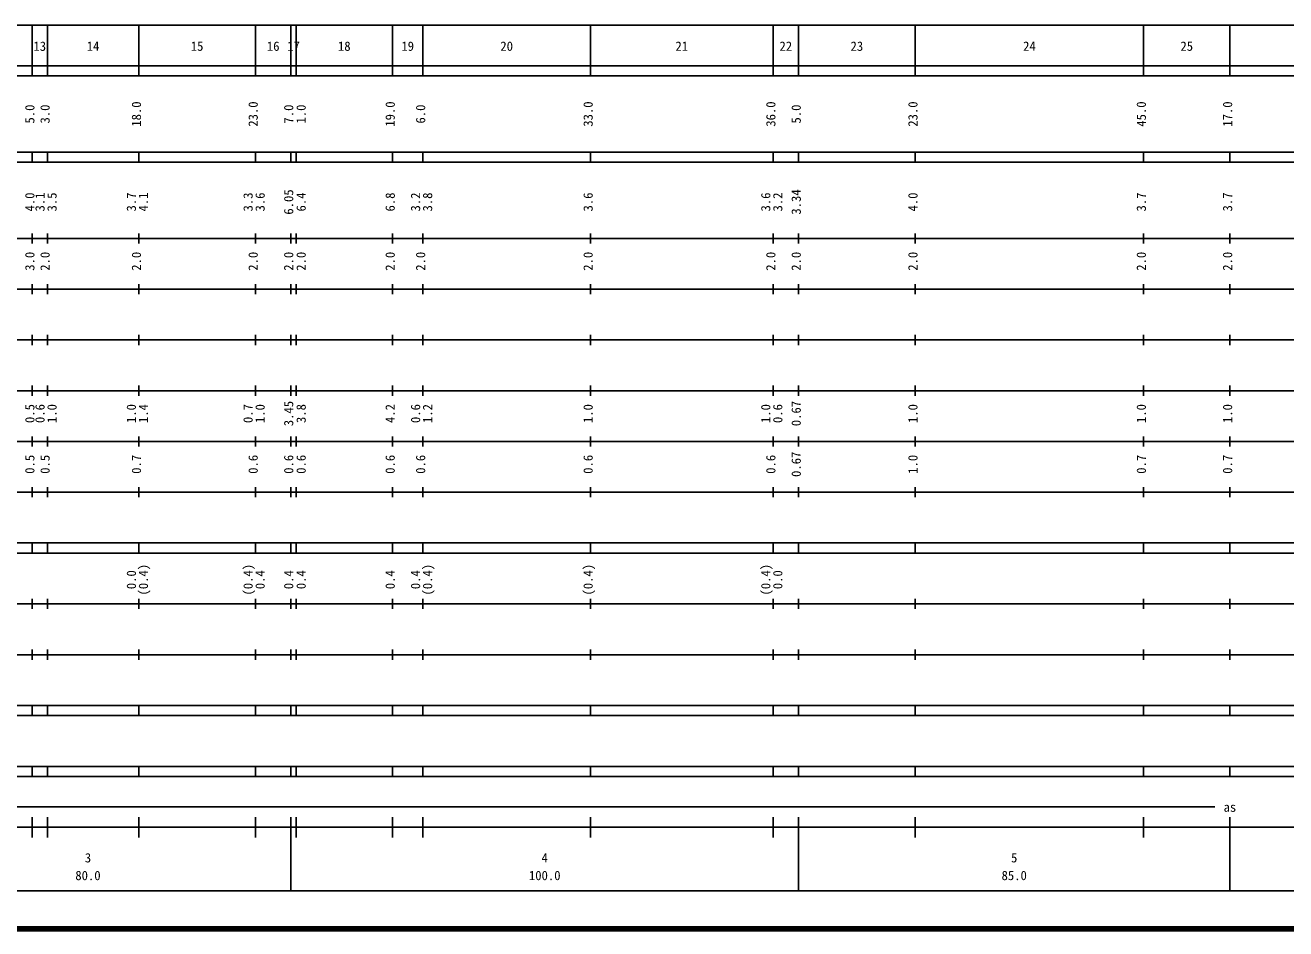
# Model space of a CAD drawing. Units: millimetres on the paper, enlarged 1000 times. Extents: x 40000 to 680000, y 20000 to 380000.
# Drawn here: x 215633 to 464013, y 20000 to 198000 of the extents above; entities that cross this region are included whole.
import ezdxf
from ezdxf.enums import TextEntityAlignment as Align

# ---------------------------------------------------------------- set-up
doc = ezdxf.new("R2010")
doc.units = ezdxf.units.MM
doc.header["$LTSCALE"] = 1000
doc.layers.add('M-TTL', color=2, linetype='Continuous', lineweight=140)
doc.layers.add('M-TTL-BAND', color=7, linetype='Continuous', lineweight=25)
doc.styles.add('ＭＳ ゴシック', font='')
doc.styles.get('ＭＳ ゴシック').set_extended_font_data('MS Gothic')

msp = doc.modelspace()

# ---------------------------------------------------------------- linework, layer by layer
at = {"layer": 'M-TTL'}
msp.add_line((40000, 20000), (680000, 20000), dxfattribs=at)
at = {"layer": 'M-TTL-BAND'}
for p, q in [((68000, 198000), (579000, 198000)), ((217000, 188000), (217000, 198000)), ((220000, 188000), (220000, 198000)), ((238000, 188000), (238000, 198000)), ((261000, 188000), (261000, 198000)), ((268000, 188000), (268000, 198000)), ((269000, 188000), (269000, 198000)), ((288000, 188000), (288000, 198000)), ((294000, 188000), (294000, 198000)), ((327000, 188000), (327000, 198000)), ((363000, 188000), (363000, 198000)), ((368000, 188000), (368000, 198000)), ((391000, 188000), (391000, 198000)), ((436000, 188000), (436000, 198000)), ((453000, 188000), (453000, 198000)), ((40000, 190000), (579000, 190000)), ((40000, 188000), (579000, 188000)), ((40000, 173000), (579000, 173000)), ((217000, 171000), (217000, 173000)), ((220000, 171000), (220000, 173000)), ((238000, 171000), (238000, 173000)), ((261000, 171000), (261000, 173000)), ((268000, 171000), (268000, 173000)), ((269000, 171000), (269000, 173000)), ((288000, 171000), (288000, 173000)), ((294000, 171000), (294000, 173000)), ((327000, 171000), (327000, 173000)), ((363000, 171000), (363000, 173000)), ((368000, 171000), (368000, 173000)), ((391000, 171000), (391000, 173000)), ((436000, 171000), (436000, 173000)), ((453000, 171000), (453000, 173000)), ((40000, 171000), (579000, 171000)), ((217000, 155000), (217000, 157000)), ((220000, 155000), (220000, 157000)), ((238000, 155000), (238000, 157000)), ((261000, 155000), (261000, 157000)), ((268000, 155000), (268000, 157000)), ((269000, 155000), (269000, 157000)), ((288000, 155000), (288000, 157000)), ((294000, 155000), (294000, 157000)), ((327000, 155000), (327000, 157000)), ((363000, 155000), (363000, 157000)), ((368000, 155000), (368000, 157000)), ((391000, 155000), (391000, 157000)), ((436000, 155000), (436000, 157000)), ((453000, 155000), (453000, 157000)), ((40000, 156000), (579000, 156000)), ((217000, 145000), (217000, 147000)), ((220000, 145000), (220000, 147000)), ((238000, 145000), (238000, 147000)), ((261000, 145000), (261000, 147000)), ((268000, 145000), (268000, 147000)), ((269000, 145000), (269000, 147000)), ((288000, 145000), (288000, 147000)), ((294000, 145000), (294000, 147000)), ((327000, 145000), (327000, 147000)), ((363000, 145000), (363000, 147000)), ((368000, 145000), (368000, 147000)), ((391000, 145000), (391000, 147000)), ((436000, 145000), (436000, 147000)), ((453000, 145000), (453000, 147000)), ((46000, 146000), (579000, 146000)), ((217000, 135000), (217000, 137000)), ((220000, 135000), (220000, 137000)), ((238000, 135000), (238000, 137000)), ((261000, 135000), (261000, 137000)), ((268000, 135000), (268000, 137000)), ((269000, 135000), (269000, 137000)), ((288000, 135000), (288000, 137000)), ((294000, 135000), (294000, 137000)), ((327000, 135000), (327000, 137000)), ((363000, 135000), (363000, 137000)), ((368000, 135000), (368000, 137000)), ((391000, 135000), (391000, 137000)), ((436000, 135000), (436000, 137000)), ((453000, 135000), (453000, 137000)), ((52000, 136000), (579000, 136000)), ((217000, 125000), (217000, 127000)), ((220000, 125000), (220000, 127000)), ((238000, 125000), (238000, 127000)), ((261000, 125000), (261000, 127000)), ((268000, 125000), (268000, 127000)), ((269000, 125000), (269000, 127000)), ((288000, 125000), (288000, 127000)), ((294000, 125000), (294000, 127000)), ((327000, 125000), (327000, 127000)), ((363000, 125000), (363000, 127000)), ((368000, 125000), (368000, 127000)), ((391000, 125000), (391000, 127000)), ((436000, 125000), (436000, 127000)), ((453000, 125000), (453000, 127000)), ((46000, 126000), (579000, 126000)), ((217000, 115000), (217000, 117000)), ((220000, 115000), (220000, 117000)), ((238000, 115000), (238000, 117000)), ((261000, 115000), (261000, 117000)), ((268000, 115000), (268000, 117000)), ((269000, 115000), (269000, 117000)), ((288000, 115000), (288000, 117000)), ((294000, 115000), (294000, 117000)), ((327000, 115000), (327000, 117000)), ((363000, 115000), (363000, 117000)), ((368000, 115000), (368000, 117000)), ((391000, 115000), (391000, 117000)), ((436000, 115000), (436000, 117000)), ((453000, 115000), (453000, 117000)), ((52000, 116000), (579000, 116000)), ((217000, 105000), (217000, 107000)), ((220000, 105000), (220000, 107000)), ((238000, 105000), (238000, 107000)), ((261000, 105000), (261000, 107000)), ((268000, 105000), (268000, 107000)), ((269000, 105000), (269000, 107000)), ((288000, 105000), (288000, 107000)), ((294000, 105000), (294000, 107000)), ((327000, 105000), (327000, 107000)), ((363000, 105000), (363000, 107000)), ((368000, 105000), (368000, 107000)), ((391000, 105000), (391000, 107000)), ((436000, 105000), (436000, 107000)), ((453000, 105000), (453000, 107000)), ((46000, 106000), (579000, 106000)), ((40000, 96000), (579000, 96000)), ((217000, 94000), (217000, 96000)), ((220000, 94000), (220000, 96000)), ((238000, 94000), (238000, 96000)), ((261000, 94000), (261000, 96000)), ((268000, 94000), (268000, 96000)), ((269000, 94000), (269000, 96000)), ((288000, 94000), (288000, 96000)), ((294000, 94000), (294000, 96000)), ((327000, 94000), (327000, 96000)), ((363000, 94000), (363000, 96000)), ((368000, 94000), (368000, 96000)), ((391000, 94000), (391000, 96000)), ((436000, 94000), (436000, 96000)), ((453000, 94000), (453000, 96000)), ((40000, 94000), (579000, 94000)), ((217000, 83000), (217000, 85000)), ((220000, 83000), (220000, 85000)), ((238000, 83000), (238000, 85000)), ((261000, 83000), (261000, 85000)), ((268000, 83000), (268000, 85000)), ((269000, 83000), (269000, 85000)), ((288000, 83000), (288000, 85000)), ((294000, 83000), (294000, 85000)), ((327000, 83000), (327000, 85000)), ((363000, 83000), (363000, 85000)), ((368000, 83000), (368000, 85000)), ((391000, 83000), (391000, 85000)), ((436000, 83000), (436000, 85000)), ((453000, 83000), (453000, 85000)), ((49000, 84000), (579000, 84000)), ((217000, 73000), (217000, 75000)), ((220000, 73000), (220000, 75000)), ((238000, 73000), (238000, 75000)), ((261000, 73000), (261000, 75000)), ((268000, 73000), (268000, 75000)), ((269000, 73000), (269000, 75000)), ((288000, 73000), (288000, 75000)), ((294000, 73000), (294000, 75000)), ((327000, 73000), (327000, 75000)), ((363000, 73000), (363000, 75000)), ((368000, 73000), (368000, 75000)), ((391000, 73000), (391000, 75000)), ((436000, 73000), (436000, 75000)), ((453000, 73000), (453000, 75000)), ((40000, 74000), (579000, 74000)), ((40000, 64000), (579000, 64000)), ((217000, 62000), (217000, 64000)), ((220000, 62000), (220000, 64000)), ((238000, 62000), (238000, 64000)), ((261000, 62000), (261000, 64000)), ((268000, 62000), (268000, 64000)), ((269000, 62000), (269000, 64000)), ((288000, 62000), (288000, 64000)), ((294000, 62000), (294000, 64000)), ((327000, 62000), (327000, 64000)), ((363000, 62000), (363000, 64000)), ((368000, 62000), (368000, 64000)), ((391000, 62000), (391000, 64000)), ((436000, 62000), (436000, 64000)), ((453000, 62000), (453000, 64000)), ((40000, 62000), (579000, 62000)), ((40000, 52000), (579000, 52000)), ((40000, 50000), (579000, 50000)), ((217000, 50000), (217000, 52000)), ((220000, 50000), (220000, 52000)), ((238000, 50000), (238000, 52000)), ((261000, 50000), (261000, 52000)), ((268000, 50000), (268000, 52000)), ((269000, 50000), (269000, 52000)), ((288000, 50000), (288000, 52000)), ((294000, 50000), (294000, 52000)), ((327000, 50000), (327000, 52000)), ((363000, 50000), (363000, 52000)), ((368000, 50000), (368000, 52000)), ((391000, 50000), (391000, 52000)), ((436000, 50000), (436000, 52000)), ((453000, 50000), (453000, 52000)), ((195500, 44000), (450000, 44000)), ((40000, 40000), (579000, 40000)), ((217000, 38000), (217000, 42000)), ((220000, 38000), (220000, 42000)), ((238000, 38000), (238000, 42000)), ((261000, 38000), (261000, 42000)), ((268000, 27500), (268000, 42000)), ((269000, 38000), (269000, 42000)), ((288000, 38000), (288000, 42000)), ((294000, 38000), (294000, 42000)), ((327000, 38000), (327000, 42000)), ((363000, 38000), (363000, 42000)), ((368000, 27500), (368000, 42000)), ((391000, 38000), (391000, 42000)), ((436000, 38000), (436000, 42000)), ((453000, 27500), (453000, 42000)), ((68000, 27500), (579000, 27500))]:
    msp.add_line(p, q, dxfattribs=at)

# ---------------------------------------------------------------- texts
at = {"layer": 'M-TTL-BAND', "style": 'ＭＳ ゴシック'}
for s, p in [('13', (218500, 192405)), ('14', (229000, 192405)), ('15', (249500, 192405)), ('16', (264500, 192405)), ('17', (268500, 192405)), ('18', (278500, 192405)), ('19', (291000, 192405)), ('20', (310500, 192405)), ('21', (345000, 192405)), ('22', (365500, 192405)), ('23', (379500, 192405)), ('24', (413500, 192405)), ('25', (444500, 192405)), ('as', (453000, 42500)), ('3', (228000, 32523)), ('4', (318000, 32523)), ('5', (410500, 32523)), ('80.0', (228000, 29033)), ('100.0', (318000, 29033)), ('85.0', (410500, 29033))]:
    msp.add_text(s, height=1833, dxfattribs=at).set_placement(p, align=Align.BOTTOM_CENTER)
for s, p in [('5.0', (218000, 180500)), ('3.0', (221000, 180500)), ('18.0', (239000, 180500)), ('23.0', (262000, 180500)), ('7.0', (269000, 180500)), ('1.0', (271457, 180500)), ('19.0', (289000, 180500)), ('6.0', (295000, 180500)), ('33.0', (328000, 180500)), ('36.0', (364000, 180500)), ('5.0', (369000, 180500)), ('23.0', (392000, 180500)), ('45.0', (437000, 180500)), ('17.0', (454000, 180500)), ('4.0', (218000, 163174)), ('3.1', (220000, 163174)), ('3.5', (222370, 163174)), ('3.7', (238000, 163174)), ('4.1', (240370, 163174)), ('3.3', (261000, 163174)), ('3.6', (263370, 163174)), ('6.05', (269000, 163174)), ('6.4', (271457, 163174)), ('6.8', (289000, 163174)), ('3.2', (294000, 163174)), ('3.8', (296370, 163174)), ('3.6', (328000, 163174)), ('3.6', (363000, 163174)), ('3.2', (365370, 163174)), ('3.34', (369000, 163174)), ('4.0', (392000, 163174)), ('3.7', (437000, 163174)), ('3.7', (454000, 163174)), ('3.0', (218000, 151500)), ('2.0', (221000, 151500)), ('2.0', (239000, 151500)), ('2.0', (262000, 151500)), ('2.0', (269000, 151500)), ('2.0', (271457, 151500)), ('2.0', (289000, 151500)), ('2.0', (295000, 151500)), ('2.0', (328000, 151500)), ('2.0', (364000, 151500)), ('2.0', (369000, 151500)), ('2.0', (392000, 151500)), ('2.0', (437000, 151500)), ('2.0', (454000, 151500)), ('0.5', (218000, 121500)), ('0.6', (220000, 121500)), ('1.0', (222370, 121500)), ('1.0', (238000, 121500)), ('1.4', (240370, 121500)), ('0.7', (261000, 121500)), ('1.0', (263370, 121500)), ('3.45', (269000, 121500)), ('3.8', (271457, 121500)), ('4.2', (289000, 121500)), ('0.6', (294000, 121500)), ('1.2', (296370, 121500)), ('1.0', (328000, 121500)), ('1.0', (363000, 121500)), ('0.6', (365370, 121500)), ('0.67', (369000, 121500)), ('1.0', (392000, 121500)), ('1.0', (437000, 121500)), ('1.0', (454000, 121500)), ('0.5', (218000, 111500)), ('0.5', (221000, 111500)), ('0.7', (239000, 111500)), ('0.6', (262000, 111500)), ('0.6', (269000, 111500)), ('0.6', (271457, 111500)), ('0.6', (289000, 111500)), ('0.6', (295000, 111500)), ('0.6', (328000, 111500)), ('0.6', (364000, 111500)), ('0.67', (369000, 111500)), ('1.0', (392000, 111500)), ('0.7', (437000, 111500)), ('0.7', (454000, 111500)), ('0.0', (238000, 88764)), ('(0.4)', (240370, 88764)), ('(0.4)', (261000, 88764)), ('0.4', (263370, 88764)), ('0.4', (269000, 88764)), ('0.4', (271457, 88764)), ('0.4', (289000, 88764)), ('0.4', (294000, 88764)), ('(0.4)', (296370, 88764)), ('(0.4)', (328000, 88764)), ('(0.4)', (363000, 88764)), ('0.0', (365370, 88764))]:
    msp.add_text(s, height=1833, rotation=90, dxfattribs=at).set_placement(p, align=Align.BOTTOM_CENTER)

doc.saveas('drawing.dxf')
